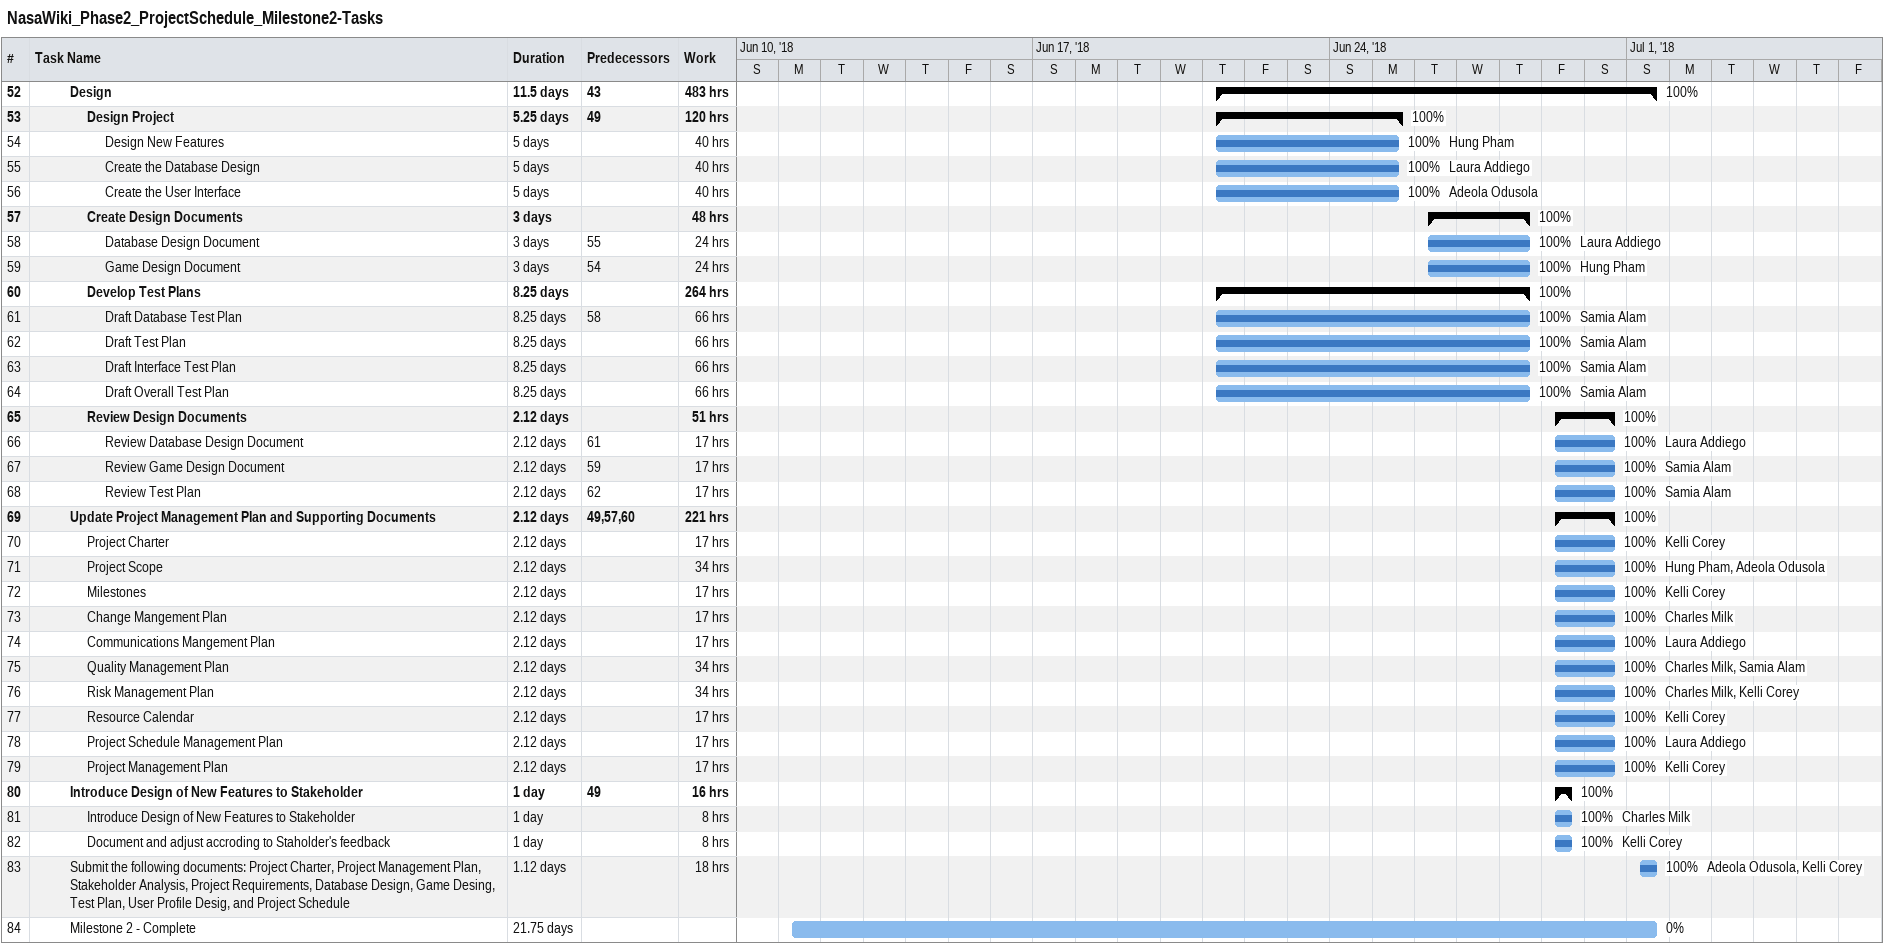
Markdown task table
NasaWiki_Phase2_ProjectSchedule_Milestone2-Tasks

| ID | Level | Task | Duration | Start | Finish | Predecessors | Resources | % complete | Work (h) |
|---|---|---|---|---|---|---|---|---|---|
| 52 | 3 | **Design** | 11.5d | 2018-06-21 | 2018-07-01 | 43 |  | 100 | 483 |
| 53 | 4 | **Design Project** | 5.25d | 2018-06-21 | 2018-06-25 | 49 |  | 100 | 120 |
| 54 | 5 | Design New Features | 5d | 2018-06-21 | 2018-06-25 |  | Hung Pham | 100 | 40 |
| 55 | 5 | Create the Database Design | 5d | 2018-06-21 | 2018-06-25 |  | Laura Addiego | 100 | 40 |
| 56 | 5 | Create the User Interface | 5d | 2018-06-21 | 2018-06-25 |  | Adeola Odusola | 100 | 40 |
| 57 | 4 | **Create Design Documents** | 3d | 2018-06-26 | 2018-06-28 |  |  | 100 | 48 |
| 58 | 5 | Database Design Document | 3d | 2018-06-26 | 2018-06-28 | 55 | Laura Addiego | 100 | 24 |
| 59 | 5 | Game Design Document | 3d | 2018-06-26 | 2018-06-28 | 54 | Hung Pham | 100 | 24 |
| 60 | 4 | **Develop Test Plans** | 8.25d | 2018-06-21 | 2018-06-28 |  |  | 100 | 264 |
| 61 | 5 | Draft Database Test Plan | 8.25d | 2018-06-21 | 2018-06-28 | 58 | Samia Alam | 100 | 66 |
| 62 | 5 | Draft Test Plan | 8.25d | 2018-06-21 | 2018-06-28 |  | Samia Alam | 100 | 66 |
| 63 | 5 | Draft Interface Test Plan | 8.25d | 2018-06-21 | 2018-06-28 |  | Samia Alam | 100 | 66 |
| 64 | 5 | Draft Overall Test Plan | 8.25d | 2018-06-21 | 2018-06-28 |  | Samia Alam | 100 | 66 |
| 65 | 4 | **Review Design Documents** | 2.12d | 2018-06-29 | 2018-06-30 |  |  | 100 | 51 |
| 66 | 5 | Review Database Design Document | 2.12d | 2018-06-29 | 2018-06-30 | 61 | Laura Addiego | 100 | 17 |
| 67 | 5 | Review Game Design Document | 2.12d | 2018-06-29 | 2018-06-30 | 59 | Samia Alam | 100 | 17 |
| 68 | 5 | Review Test Plan | 2.12d | 2018-06-29 | 2018-06-30 | 62 | Samia Alam | 100 | 17 |
| 69 | 3 | **Update Project Management Plan and Supporting Documents** | 2.12d | 2018-06-29 | 2018-06-30 | 49, 57, 60 |  | 100 | 221 |
| 70 | 4 | Project Charter | 2.12d | 2018-06-29 | 2018-06-30 |  | Kelli Corey | 100 | 17 |
| 71 | 4 | Project Scope | 2.12d | 2018-06-29 | 2018-06-30 |  | Hung Pham, Adeola Odusola | 100 | 34 |
| 72 | 4 | Milestones | 2.12d | 2018-06-29 | 2018-06-30 |  | Kelli Corey | 100 | 17 |
| 73 | 4 | Change Mangement Plan | 2.12d | 2018-06-29 | 2018-06-30 |  | Charles Milk | 100 | 17 |
| 74 | 4 | Communications Mangement Plan | 2.12d | 2018-06-29 | 2018-06-30 |  | Laura Addiego | 100 | 17 |
| 75 | 4 | Quality Management Plan | 2.12d | 2018-06-29 | 2018-06-30 |  | Charles Milk, Samia Alam | 100 | 34 |
| 76 | 4 | Risk Management Plan | 2.12d | 2018-06-29 | 2018-06-30 |  | Charles Milk, Kelli Corey | 100 | 34 |
| 77 | 4 | Resource Calendar | 2.12d | 2018-06-29 | 2018-06-30 |  | Kelli Corey | 100 | 17 |
| 78 | 4 | Project Schedule Management Plan | 2.12d | 2018-06-29 | 2018-06-30 |  | Laura Addiego | 100 | 17 |
| 79 | 4 | Project Management Plan | 2.12d | 2018-06-29 | 2018-06-30 |  | Kelli Corey | 100 | 17 |
| 80 | 3 | **Introduce Design of New Features to Stakeholder** | 1d | 2018-06-29 | 2018-06-29 | 49 |  | 100 | 16 |
| 81 | 4 | Introduce Design of New Features to Stakeholder | 1d | 2018-06-29 | 2018-06-29 |  | Charles Milk | 100 | 8 |
| 82 | 4 | Document and adjust accroding to Staholder's feedback | 1d | 2018-06-29 | 2018-06-29 |  | Kelli Corey | 100 | 8 |
| 83 | 3 | Submit the following documents: Project Charter, Project Management Plan, Stakeholder Analysis, Project Requirements, Database Design, Game Desing, Test Plan, User Profile Desig, and Project Schedule | 1.12d | 2018-07-01 | 2018-07-01 |  | Adeola Odusola, Kelli Corey | 100 | 18 |
| 84 | 3 | Milestone 2 - Complete | 21.75d | 2018-06-11 | 2018-07-01 |  |  | 0 |  |
